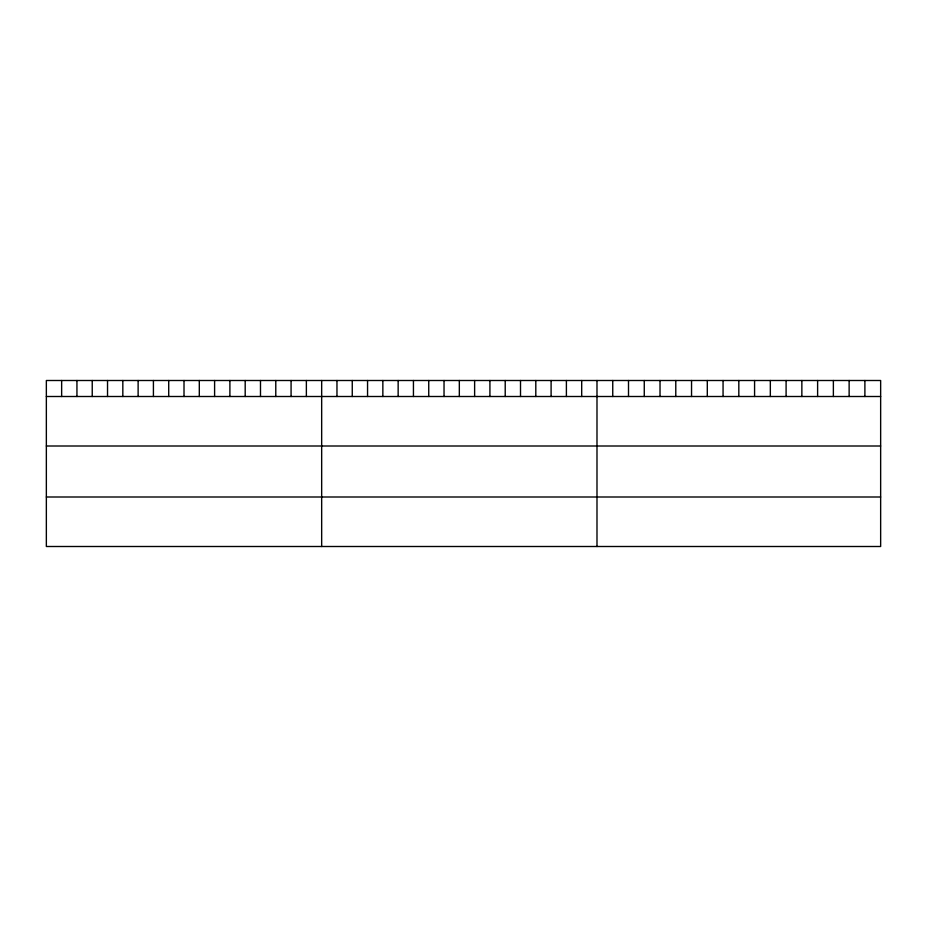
<?xml version="1.0" encoding="UTF-8"?>
<svg xmlns="http://www.w3.org/2000/svg" width="927" height="927" viewBox="0 0 927 927"><rect width="100%" height="100%" fill="white"/><g stroke="black" fill="none" stroke-linecap="round" stroke-linejoin="round"><path stroke-width="1.39" d="M880.65 396.501L880.65 546.501L46.35 546.501L46.35 380.499L880.65 380.499L880.65 396.501L46.35 396.501M46.35 446.003L880.65 446.003M46.35 496.999L880.65 496.999M864.891 380.499L864.891 396.501M849.132 380.499L849.132 396.501M833.373 380.499L833.373 396.501M817.614 380.499L817.614 396.501M801.855 380.499L801.855 396.501M786.096 380.499L786.096 396.501M770.337 380.499L770.337 396.501M754.578 380.499L754.578 396.501M738.819 380.499L738.819 396.501M723.06 380.499L723.06 396.501M707.301 380.499L707.301 396.501M691.542 380.499L691.542 396.501M675.783 380.499L675.783 396.501M660.024 380.499L660.024 396.501M644.265 380.499L644.265 396.501M628.506 380.499L628.506 396.501M612.747 380.499L612.747 396.501M596.988 380.499L596.988 546.501M581.692 380.499L581.692 396.501M566.397 380.499L566.397 396.501M551.101 380.499L551.101 396.501M535.806 380.499L535.806 396.501M520.51 380.499L520.51 396.501M505.215 380.499L505.215 396.501M489.919 380.499L489.919 396.501M474.624 380.499L474.624 396.501M459.328 380.499L459.328 396.501M444.033 380.499L444.033 396.501M428.737 380.499L428.737 396.501M413.442 380.499L413.442 396.501M398.147 380.499L398.147 396.501M382.851 380.499L382.851 396.501M367.555 380.499L367.555 396.501M352.26 380.499L352.26 396.501M336.964 380.499L336.964 396.501M321.669 380.499L321.669 546.501M306.373 380.499L306.373 396.501M291.078 380.499L291.078 396.501M275.782 380.499L275.782 396.501M260.487 380.499L260.487 396.501M245.191 380.499L245.191 396.501M229.896 380.499L229.896 396.501M214.6 380.499L214.6 396.501M199.305 380.499L199.305 396.501M184.01 380.499L184.01 396.501M168.714 380.499L168.714 396.501M153.418 380.499L153.418 396.501M138.123 380.499L138.123 396.501M122.828 380.499L122.828 396.501M107.532 380.499L107.532 396.501M92.236 380.499L92.236 396.501M76.941 380.499L76.941 396.501M61.645 380.499L61.645 396.501"/></g></svg>
